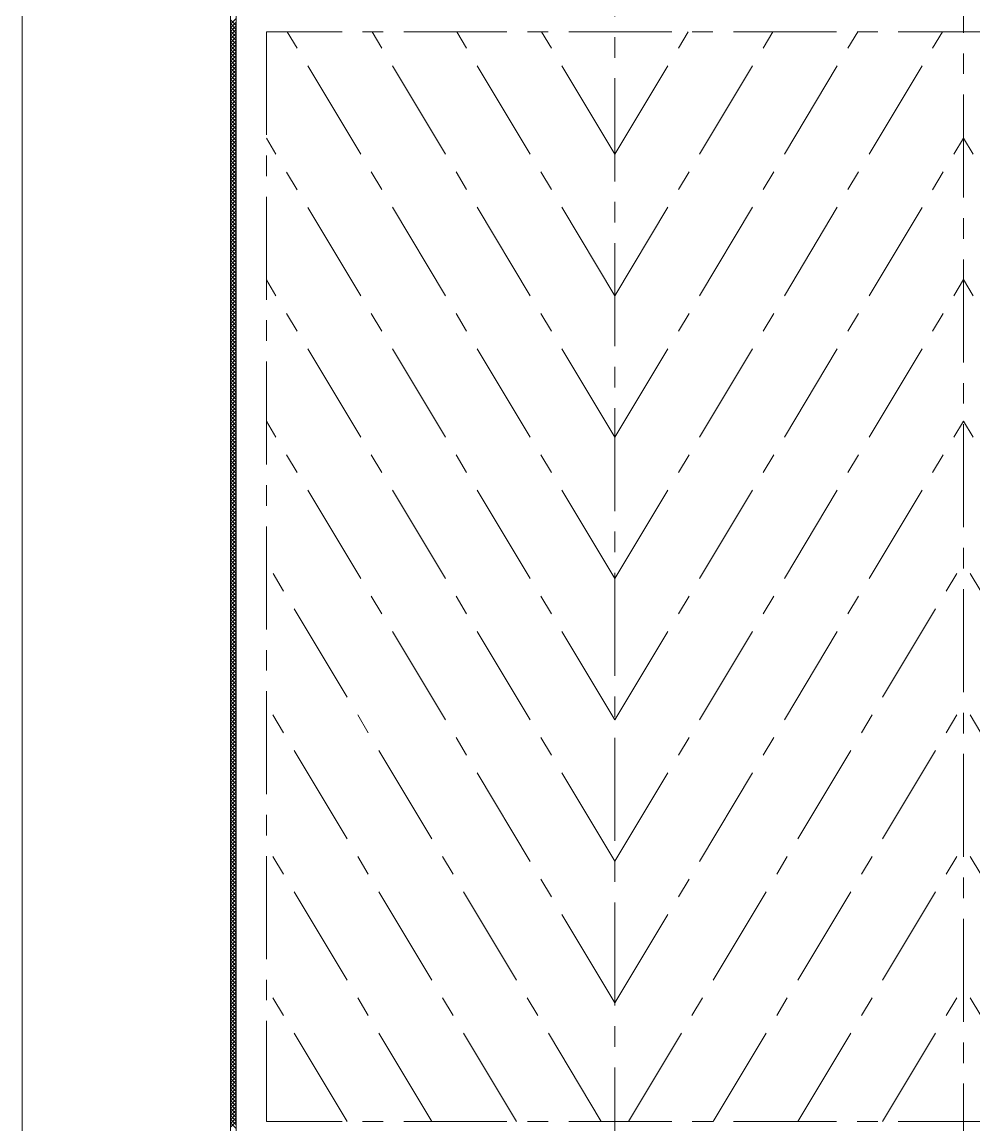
# Model space of a CAD drawing. Header units: millimetres. Extents: x 2882 to 3476, y 1065 to 1485.
# Drawn here: x 3191.02 to 3214.13, y 1131.18 to 1157.94 of the extents above; entities that cross this region are included whole.
import ezdxf

# ---------------------------------------------------------------- set-up
doc = ezdxf.new("R2010")
doc.units = ezdxf.units.MM
doc.linetypes.add('CENTERX2', pattern=[4, 2.5, -0.5, 0.5, -0.5])
for name, color, linetype, lineweight, true_color in [('1', 1, 'Continuous', 18, 0xff0000), ('2', 2, 'Continuous', 18, 0xffff00), ('3', 3, 'CENTERX2', 18, 0x00ff00)]:
    doc.layers.add(name, color=color, linetype=linetype, lineweight=lineweight, true_color=true_color)

msp = doc.modelspace()

# ---------------------------------------------------------------- linework, layer by layer
at = {"layer": '1'}
for p, q in [((3191.02333, 1177.20858), (3191.02333, 1111.95782)), ((3196.07902, 1168.30298), (3196.07902, 1120.86342)), ((3196.21741, 1158.94962), (3196.21741, 1130.21678))]:
    msp.add_line(p, q, dxfattribs=at)
at = {"layer": '2'}
for p, q in [((3196.07902, 1157.89225), (3196.21741, 1158.03064)), ((3196.21741, 1157.85717), (3196.07902, 1157.99556)), ((3196.07902, 1157.80245), (3196.21741, 1157.94084)), ((3196.21741, 1157.76736), (3196.07902, 1157.90575)), ((3196.07902, 1157.71264), (3196.21741, 1157.85103)), ((3196.21741, 1157.67756), (3196.07902, 1157.81595)), ((3196.07902, 1157.62284), (3196.21741, 1157.76123)), ((3196.21741, 1157.58776), (3196.07902, 1157.72615)), ((3196.07902, 1157.53304), (3196.21741, 1157.67143)), ((3196.21741, 1157.49796), (3196.07902, 1157.63635)), ((3196.07902, 1157.44324), (3196.21741, 1157.58163)), ((3196.21741, 1157.40815), (3196.07902, 1157.54654)), ((3196.07902, 1157.35343), (3196.21741, 1157.49182)), ((3196.21741, 1157.31835), (3196.07902, 1157.45674)), ((3196.07902, 1157.26363), (3196.21741, 1157.40202)), ((3196.21741, 1157.22855), (3196.07902, 1157.36694)), ((3196.07902, 1157.17383), (3196.21741, 1157.31222)), ((3196.21741, 1157.13875), (3196.07902, 1157.27714)), ((3196.07902, 1157.08403), (3196.21741, 1157.22242)), ((3196.21741, 1157.04894), (3196.07902, 1157.18733)), ((3196.07902, 1156.99422), (3196.21741, 1157.13261)), ((3196.21741, 1156.95914), (3196.07902, 1157.09753)), ((3196.07902, 1156.90442), (3196.21741, 1157.04281)), ((3196.21741, 1156.86934), (3196.07902, 1157.00773)), ((3196.07902, 1156.81462), (3196.21741, 1156.95301)), ((3196.21741, 1156.77954), (3196.07902, 1156.91792)), ((3196.07902, 1156.72482), (3196.21741, 1156.86321)), ((3196.21741, 1156.68973), (3196.07902, 1156.82812)), ((3196.07902, 1156.63501), (3196.21741, 1156.7734)), ((3196.21741, 1156.59993), (3196.07902, 1156.73832)), ((3196.07902, 1156.54521), (3196.21741, 1156.6836)), ((3196.21741, 1156.51013), (3196.07902, 1156.64852)), ((3196.07902, 1156.45541), (3196.21741, 1156.5938)), ((3196.21741, 1156.42033), (3196.07902, 1156.55871)), ((3196.07902, 1156.36561), (3196.21741, 1156.504)), ((3196.21741, 1156.33052), (3196.07902, 1156.46891)), ((3196.07902, 1156.2758), (3196.21741, 1156.41419)), ((3196.21741, 1156.24072), (3196.07902, 1156.37911)), ((3196.07902, 1156.186), (3196.21741, 1156.32439)), ((3196.21741, 1156.15092), (3196.07902, 1156.28931)), ((3196.07902, 1156.0962), (3196.21741, 1156.23459)), ((3196.21741, 1156.06111), (3196.07902, 1156.1995)), ((3196.07902, 1156.0064), (3196.21741, 1156.14479)), ((3196.21741, 1155.97131), (3196.07902, 1156.1097)), ((3196.07902, 1155.91659), (3196.21741, 1156.05498)), ((3196.21741, 1155.88151), (3196.07902, 1156.0199)), ((3196.07902, 1155.82679), (3196.21741, 1155.96518)), ((3196.21741, 1155.79171), (3196.07902, 1155.9301)), ((3196.07902, 1155.73699), (3196.21741, 1155.87538)), ((3196.21741, 1155.7019), (3196.07902, 1155.84029)), ((3196.07902, 1155.64719), (3196.21741, 1155.78558)), ((3196.21741, 1155.6121), (3196.07902, 1155.75049)), ((3196.07902, 1155.55738), (3196.21741, 1155.69577)), ((3196.21741, 1155.5223), (3196.07902, 1155.66069)), ((3196.07902, 1155.46758), (3196.21741, 1155.60597)), ((3196.21741, 1155.4325), (3196.07902, 1155.57089)), ((3196.07902, 1155.37778), (3196.21741, 1155.51617)), ((3196.21741, 1155.34269), (3196.07902, 1155.48108)), ((3196.07902, 1155.28798), (3196.21741, 1155.42637)), ((3196.21741, 1155.25289), (3196.07902, 1155.39128)), ((3196.07902, 1155.19817), (3196.21741, 1155.33656)), ((3196.21741, 1155.16309), (3196.07902, 1155.30148)), ((3196.07902, 1155.10837), (3196.21741, 1155.24676)), ((3196.21741, 1155.07329), (3196.07902, 1155.21168)), ((3196.07902, 1155.01857), (3196.21741, 1155.15696)), ((3196.21741, 1154.98348), (3196.07902, 1155.12187)), ((3196.07902, 1154.92877), (3196.21741, 1155.06715)), ((3196.21741, 1154.89368), (3196.07902, 1155.03207)), ((3196.07902, 1154.83896), (3196.21741, 1154.97735)), ((3196.21741, 1154.80388), (3196.07902, 1154.94227)), ((3196.07902, 1154.74916), (3196.21741, 1154.88755)), ((3196.21741, 1154.71408), (3196.07902, 1154.85247)), ((3196.07902, 1154.65936), (3196.21741, 1154.79775)), ((3196.21741, 1154.62427), (3196.07902, 1154.76266)), ((3196.07902, 1154.56956), (3196.21741, 1154.70794)), ((3196.21741, 1154.53447), (3196.07902, 1154.67286)), ((3196.07902, 1154.47975), (3196.21741, 1154.61814)), ((3196.21741, 1154.44467), (3196.07902, 1154.58306)), ((3196.07902, 1154.38995), (3196.21741, 1154.52834)), ((3196.21741, 1154.35487), (3196.07902, 1154.49326)), ((3196.07902, 1154.30015), (3196.21741, 1154.43854)), ((3196.21741, 1154.26506), (3196.07902, 1154.40345)), ((3196.07902, 1154.21034), (3196.21741, 1154.34873)), ((3196.21741, 1154.17526), (3196.07902, 1154.31365)), ((3196.07902, 1154.12054), (3196.21741, 1154.25893)), ((3196.21741, 1154.08546), (3196.07902, 1154.22385)), ((3196.07902, 1154.03074), (3196.21741, 1154.16913)), ((3196.21741, 1153.99566), (3196.07902, 1154.13405)), ((3196.07902, 1153.94094), (3196.21741, 1154.07933)), ((3196.21741, 1153.90585), (3196.07902, 1154.04424)), ((3196.07902, 1153.85113), (3196.21741, 1153.98952)), ((3196.21741, 1153.81605), (3196.07902, 1153.95444)), ((3196.07902, 1153.76133), (3196.21741, 1153.89972)), ((3196.21741, 1153.72625), (3196.07902, 1153.86464)), ((3196.07902, 1153.67153), (3196.21741, 1153.80992)), ((3196.21741, 1153.63645), (3196.07902, 1153.77484)), ((3196.07902, 1153.58173), (3196.21741, 1153.72012)), ((3196.21741, 1153.54664), (3196.07902, 1153.68503)), ((3196.07902, 1153.49192), (3196.21741, 1153.63031)), ((3196.21741, 1153.45684), (3196.07902, 1153.59523)), ((3196.07902, 1153.40212), (3196.21741, 1153.54051)), ((3196.21741, 1153.36704), (3196.07902, 1153.50543)), ((3196.07902, 1153.31232), (3196.21741, 1153.45071)), ((3196.21741, 1153.27724), (3196.07902, 1153.41563)), ((3196.07902, 1153.22252), (3196.21741, 1153.36091)), ((3196.21741, 1153.18743), (3196.07902, 1153.32582)), ((3196.07902, 1153.13271), (3196.21741, 1153.2711)), ((3196.21741, 1153.09763), (3196.07902, 1153.23602)), ((3196.07902, 1153.04291), (3196.21741, 1153.1813)), ((3196.21741, 1153.00783), (3196.07902, 1153.14622)), ((3196.07902, 1152.95311), (3196.21741, 1153.0915)), ((3196.21741, 1152.91803), (3196.07902, 1153.05641)), ((3196.07902, 1152.86331), (3196.21741, 1153.0017)), ((3196.21741, 1152.82822), (3196.07902, 1152.96661)), ((3196.07902, 1152.7735), (3196.21741, 1152.91189)), ((3196.21741, 1152.73842), (3196.07902, 1152.87681)), ((3196.07902, 1152.6837), (3196.21741, 1152.82209)), ((3196.21741, 1152.64862), (3196.07902, 1152.78701)), ((3196.07902, 1152.5939), (3196.21741, 1152.73229)), ((3196.21741, 1152.55882), (3196.07902, 1152.6972)), ((3196.07902, 1152.5041), (3196.21741, 1152.64249)), ((3196.21741, 1152.46901), (3196.07902, 1152.6074)), ((3196.07902, 1152.41429), (3196.21741, 1152.55268)), ((3196.21741, 1152.37921), (3196.07902, 1152.5176)), ((3196.07902, 1152.32449), (3196.21741, 1152.46288)), ((3196.21741, 1152.28941), (3196.07902, 1152.4278)), ((3196.07902, 1152.23469), (3196.21741, 1152.37308)), ((3196.21741, 1152.1996), (3196.07902, 1152.33799)), ((3196.07902, 1152.14489), (3196.21741, 1152.28328)), ((3196.21741, 1152.1098), (3196.07902, 1152.24819)), ((3196.07902, 1152.05508), (3196.21741, 1152.19347)), ((3196.21741, 1152.02), (3196.07902, 1152.15839)), ((3196.07902, 1151.96528), (3196.21741, 1152.10367)), ((3196.21741, 1151.9302), (3196.07902, 1152.06859)), ((3196.07902, 1151.87548), (3196.21741, 1152.01387)), ((3196.21741, 1151.84039), (3196.07902, 1151.97878)), ((3196.07902, 1151.78568), (3196.21741, 1151.92407)), ((3196.21741, 1151.75059), (3196.07902, 1151.88898)), ((3196.07902, 1151.69587), (3196.21741, 1151.83426)), ((3196.21741, 1151.66079), (3196.07902, 1151.79918)), ((3196.07902, 1151.60607), (3196.21741, 1151.74446)), ((3196.21741, 1151.57099), (3196.07902, 1151.70938)), ((3196.07902, 1151.51627), (3196.21741, 1151.65466)), ((3196.21741, 1151.48118), (3196.07902, 1151.61957)), ((3196.07902, 1151.42647), (3196.21741, 1151.56485)), ((3196.21741, 1151.39138), (3196.07902, 1151.52977)), ((3196.07902, 1151.33666), (3196.21741, 1151.47505)), ((3196.21741, 1151.30158), (3196.07902, 1151.43997)), ((3196.07902, 1151.24686), (3196.21741, 1151.38525)), ((3196.21741, 1151.21178), (3196.07902, 1151.35017)), ((3196.07902, 1151.15706), (3196.21741, 1151.29545)), ((3196.21741, 1151.12197), (3196.07902, 1151.26036)), ((3196.07902, 1151.06726), (3196.21741, 1151.20564)), ((3196.21741, 1151.03217), (3196.07902, 1151.17056)), ((3196.07902, 1150.97745), (3196.21741, 1151.11584)), ((3196.21741, 1150.94237), (3196.07902, 1151.08076)), ((3196.07902, 1150.88765), (3196.21741, 1151.02604)), ((3196.21741, 1150.85257), (3196.07902, 1150.99096)), ((3196.07902, 1150.79785), (3196.21741, 1150.93624)), ((3196.21741, 1150.76276), (3196.07902, 1150.90115)), ((3196.07902, 1150.70804), (3196.21741, 1150.84643)), ((3196.21741, 1150.67296), (3196.07902, 1150.81135)), ((3196.07902, 1150.61824), (3196.21741, 1150.75663)), ((3196.21741, 1150.58316), (3196.07902, 1150.72155)), ((3196.07902, 1150.52844), (3196.21741, 1150.66683)), ((3196.21741, 1150.49336), (3196.07902, 1150.63175)), ((3196.07902, 1150.43864), (3196.21741, 1150.57703)), ((3196.21741, 1150.40355), (3196.07902, 1150.54194)), ((3196.07902, 1150.34883), (3196.21741, 1150.48722)), ((3196.21741, 1150.31375), (3196.07902, 1150.45214)), ((3196.07902, 1150.25903), (3196.21741, 1150.39742)), ((3196.21741, 1150.22395), (3196.07902, 1150.36234)), ((3196.07902, 1150.16923), (3196.21741, 1150.30762)), ((3196.21741, 1150.13415), (3196.07902, 1150.27254)), ((3196.07902, 1150.07943), (3196.21741, 1150.21782)), ((3196.21741, 1150.04434), (3196.07902, 1150.18273)), ((3196.07902, 1149.98962), (3196.21741, 1150.12801)), ((3196.21741, 1149.95454), (3196.07902, 1150.09293)), ((3196.07902, 1149.89982), (3196.21741, 1150.03821)), ((3196.21741, 1149.86474), (3196.07902, 1150.00313)), ((3196.07902, 1149.81002), (3196.21741, 1149.94841)), ((3196.21741, 1149.77494), (3196.07902, 1149.91333)), ((3196.07902, 1149.72022), (3196.21741, 1149.85861)), ((3196.21741, 1149.68513), (3196.07902, 1149.82352)), ((3196.07902, 1149.63041), (3196.21741, 1149.7688)), ((3196.21741, 1149.59533), (3196.07902, 1149.73372)), ((3196.07902, 1149.54061), (3196.21741, 1149.679)), ((3196.21741, 1149.50553), (3196.07902, 1149.64392)), ((3196.07902, 1149.45081), (3196.21741, 1149.5892)), ((3196.21741, 1149.41573), (3196.07902, 1149.55411)), ((3196.07902, 1149.36101), (3196.21741, 1149.4994)), ((3196.21741, 1149.32592), (3196.07902, 1149.46431)), ((3196.07902, 1149.2712), (3196.21741, 1149.40959)), ((3196.21741, 1149.23612), (3196.07902, 1149.37451)), ((3196.07902, 1149.1814), (3196.21741, 1149.31979)), ((3196.21741, 1149.14632), (3196.07902, 1149.28471)), ((3196.07902, 1149.0916), (3196.21741, 1149.22999)), ((3196.21741, 1149.05652), (3196.07902, 1149.1949)), ((3196.07902, 1149.0018), (3196.21741, 1149.14019)), ((3196.21741, 1148.96671), (3196.07902, 1149.1051)), ((3196.07902, 1148.91199), (3196.21741, 1149.05038)), ((3196.21741, 1148.87691), (3196.07902, 1149.0153)), ((3196.07902, 1148.82219), (3196.21741, 1148.96058)), ((3196.21741, 1148.78711), (3196.07902, 1148.9255)), ((3196.07902, 1148.73239), (3196.21741, 1148.87078)), ((3196.21741, 1148.6973), (3196.07902, 1148.83569)), ((3196.07902, 1148.64259), (3196.21741, 1148.78098)), ((3196.21741, 1148.6075), (3196.07902, 1148.74589)), ((3196.07902, 1148.55278), (3196.21741, 1148.69117)), ((3196.21741, 1148.5177), (3196.07902, 1148.65609)), ((3196.07902, 1148.46298), (3196.21741, 1148.60137)), ((3196.21741, 1148.4279), (3196.07902, 1148.56629)), ((3196.07902, 1148.37318), (3196.21741, 1148.51157)), ((3196.21741, 1148.33809), (3196.07902, 1148.47648)), ((3196.07902, 1148.28338), (3196.21741, 1148.42177)), ((3196.21741, 1148.24829), (3196.07902, 1148.38668)), ((3196.07902, 1148.19357), (3196.21741, 1148.33196)), ((3196.21741, 1148.15849), (3196.07902, 1148.29688)), ((3196.07902, 1148.10377), (3196.21741, 1148.24216)), ((3196.21741, 1148.06869), (3196.07902, 1148.20708)), ((3196.07902, 1148.01397), (3196.21741, 1148.15236)), ((3196.21741, 1147.97888), (3196.07902, 1148.11727)), ((3196.07902, 1147.92417), (3196.21741, 1148.06256)), ((3196.21741, 1147.88908), (3196.07902, 1148.02747)), ((3196.07902, 1147.83436), (3196.21741, 1147.97275)), ((3196.21741, 1147.79928), (3196.07902, 1147.93767)), ((3196.07902, 1147.74456), (3196.21741, 1147.88295)), ((3196.21741, 1147.70948), (3196.07902, 1147.84787)), ((3196.07902, 1147.65476), (3196.21741, 1147.79315)), ((3196.21741, 1147.61967), (3196.07902, 1147.75806)), ((3196.07902, 1147.56496), (3196.21741, 1147.70334)), ((3196.21741, 1147.52987), (3196.07902, 1147.66826)), ((3196.07902, 1147.47515), (3196.21741, 1147.61354)), ((3196.21741, 1147.44007), (3196.07902, 1147.57846)), ((3196.07902, 1147.38535), (3196.21741, 1147.52374)), ((3196.21741, 1147.35027), (3196.07902, 1147.48866)), ((3196.07902, 1147.29555), (3196.21741, 1147.43394)), ((3196.21741, 1147.26046), (3196.07902, 1147.39885)), ((3196.07902, 1147.20575), (3196.21741, 1147.34413)), ((3196.21741, 1147.17066), (3196.07902, 1147.30905)), ((3196.07902, 1147.11594), (3196.21741, 1147.25433)), ((3196.21741, 1147.08086), (3196.07902, 1147.21925)), ((3196.07902, 1147.02614), (3196.21741, 1147.16453)), ((3196.21741, 1146.99106), (3196.07902, 1147.12945)), ((3196.07902, 1146.93634), (3196.21741, 1147.07473)), ((3196.21741, 1146.90125), (3196.07902, 1147.03964)), ((3196.07902, 1146.84653), (3196.21741, 1146.98492)), ((3196.21741, 1146.81145), (3196.07902, 1146.94984)), ((3196.07902, 1146.75673), (3196.21741, 1146.89512)), ((3196.21741, 1146.72165), (3196.07902, 1146.86004)), ((3196.07902, 1146.66693), (3196.21741, 1146.80532)), ((3196.21741, 1146.63185), (3196.07902, 1146.77024)), ((3196.07902, 1146.57713), (3196.21741, 1146.71552)), ((3196.21741, 1146.54204), (3196.07902, 1146.68043)), ((3196.07902, 1146.48732), (3196.21741, 1146.62571)), ((3196.21741, 1146.45224), (3196.07902, 1146.59063)), ((3196.07902, 1146.39752), (3196.21741, 1146.53591)), ((3196.21741, 1146.36244), (3196.07902, 1146.50083)), ((3196.07902, 1146.30772), (3196.21741, 1146.44611)), ((3196.21741, 1146.27264), (3196.07902, 1146.41103)), ((3196.07902, 1146.21792), (3196.21741, 1146.35631)), ((3196.21741, 1146.18283), (3196.07902, 1146.32122)), ((3196.07902, 1146.12811), (3196.21741, 1146.2665)), ((3196.21741, 1146.09303), (3196.07902, 1146.23142)), ((3196.07902, 1146.03831), (3196.21741, 1146.1767)), ((3196.21741, 1146.00323), (3196.07902, 1146.14162)), ((3196.07902, 1145.94851), (3196.21741, 1146.0869)), ((3196.21741, 1145.91343), (3196.07902, 1146.05182)), ((3196.07902, 1145.85871), (3196.21741, 1145.9971)), ((3196.21741, 1145.82362), (3196.07902, 1145.96201)), ((3196.07902, 1145.7689), (3196.21741, 1145.90729)), ((3196.21741, 1145.73382), (3196.07902, 1145.87221)), ((3196.07902, 1145.6791), (3196.21741, 1145.81749)), ((3196.21741, 1145.64402), (3196.07902, 1145.78241)), ((3196.07902, 1145.5893), (3196.21741, 1145.72769)), ((3196.21741, 1145.55422), (3196.07902, 1145.6926)), ((3196.07902, 1145.4995), (3196.21741, 1145.63789)), ((3196.21741, 1145.46441), (3196.07902, 1145.6028)), ((3196.07902, 1145.40969), (3196.21741, 1145.54808)), ((3196.21741, 1145.37461), (3196.07902, 1145.513)), ((3196.07902, 1145.31989), (3196.21741, 1145.45828)), ((3196.21741, 1145.28481), (3196.07902, 1145.4232)), ((3196.07902, 1145.23009), (3196.21741, 1145.36848)), ((3196.21741, 1145.19501), (3196.07902, 1145.33339)), ((3196.07902, 1145.14029), (3196.21741, 1145.27868)), ((3196.21741, 1145.1052), (3196.07902, 1145.24359)), ((3196.07902, 1145.05048), (3196.21741, 1145.18887)), ((3196.21741, 1145.0154), (3196.07902, 1145.15379)), ((3196.07902, 1144.96068), (3196.21741, 1145.09907)), ((3196.21741, 1144.9256), (3196.07902, 1145.06399)), ((3196.07902, 1144.87088), (3196.21741, 1145.00927)), ((3196.21741, 1144.83579), (3196.07902, 1144.97418)), ((3196.07902, 1144.78108), (3196.21741, 1144.91947)), ((3196.21741, 1144.74599), (3196.07902, 1144.88438)), ((3196.07902, 1144.69127), (3196.21741, 1144.82966)), ((3196.21741, 1144.65619), (3196.07902, 1144.79458)), ((3196.07902, 1144.60147), (3196.21741, 1144.73986)), ((3196.21741, 1144.56639), (3196.07902, 1144.70478)), ((3196.07902, 1144.51167), (3196.21741, 1144.65006)), ((3196.21741, 1144.47658), (3196.07902, 1144.61497)), ((3196.07902, 1144.42187), (3196.21741, 1144.56026)), ((3196.21741, 1144.38678), (3196.07902, 1144.52517)), ((3196.07902, 1144.33206), (3196.21741, 1144.47045)), ((3196.21741, 1144.29698), (3196.07902, 1144.43537)), ((3196.07902, 1144.24226), (3196.21741, 1144.38065)), ((3196.21741, 1144.20718), (3196.07902, 1144.34557)), ((3196.07902, 1144.15246), (3196.21741, 1144.29085)), ((3196.21741, 1144.11737), (3196.07902, 1144.25576)), ((3196.07902, 1144.06266), (3196.21741, 1144.20104)), ((3196.21741, 1144.02757), (3196.07902, 1144.16596)), ((3196.07902, 1143.97285), (3196.21741, 1144.11124)), ((3196.21741, 1143.93777), (3196.07902, 1144.07616)), ((3196.07902, 1143.88305), (3196.21741, 1144.02144)), ((3196.21741, 1143.84797), (3196.07902, 1143.98636)), ((3196.07902, 1143.79325), (3196.21741, 1143.93164)), ((3196.21741, 1143.75816), (3196.07902, 1143.89655)), ((3196.07902, 1143.70345), (3196.21741, 1143.84183)), ((3196.21741, 1143.66836), (3196.07902, 1143.80675)), ((3196.07902, 1143.61364), (3196.21741, 1143.75203)), ((3196.21741, 1143.57856), (3196.07902, 1143.71695)), ((3196.07902, 1143.52384), (3196.21741, 1143.66223)), ((3196.21741, 1143.48876), (3196.07902, 1143.62715)), ((3196.07902, 1143.43404), (3196.21741, 1143.57243)), ((3196.21741, 1143.39895), (3196.07902, 1143.53734)), ((3196.07902, 1143.34423), (3196.21741, 1143.48262)), ((3196.21741, 1143.30915), (3196.07902, 1143.44754)), ((3196.07902, 1143.25443), (3196.21741, 1143.39282)), ((3196.21741, 1143.21935), (3196.07902, 1143.35774)), ((3196.07902, 1143.16463), (3196.21741, 1143.30302)), ((3196.21741, 1143.12955), (3196.07902, 1143.26794)), ((3196.07902, 1143.07483), (3196.21741, 1143.21322)), ((3196.21741, 1143.03974), (3196.07902, 1143.17813)), ((3196.07902, 1142.98502), (3196.21741, 1143.12341)), ((3196.21741, 1142.94994), (3196.07902, 1143.08833)), ((3196.07902, 1142.89522), (3196.21741, 1143.03361)), ((3196.21741, 1142.86014), (3196.07902, 1142.99853)), ((3196.07902, 1142.80542), (3196.21741, 1142.94381)), ((3196.21741, 1142.77034), (3196.07902, 1142.90873)), ((3196.07902, 1142.71562), (3196.21741, 1142.85401)), ((3196.21741, 1142.68053), (3196.07902, 1142.81892)), ((3196.07902, 1142.62581), (3196.21741, 1142.7642)), ((3196.21741, 1142.59073), (3196.07902, 1142.72912)), ((3196.07902, 1142.53601), (3196.21741, 1142.6744)), ((3196.21741, 1142.50093), (3196.07902, 1142.63932)), ((3196.07902, 1142.44621), (3196.21741, 1142.5846)), ((3196.21741, 1142.41113), (3196.07902, 1142.54952)), ((3196.07902, 1142.35641), (3196.21741, 1142.4948)), ((3196.21741, 1142.32132), (3196.07902, 1142.45971)), ((3196.07902, 1142.2666), (3196.21741, 1142.40499)), ((3196.21741, 1142.23152), (3196.07902, 1142.36991)), ((3196.07902, 1142.1768), (3196.21741, 1142.31519)), ((3196.21741, 1142.14172), (3196.07902, 1142.28011)), ((3196.07902, 1142.087), (3196.21741, 1142.22539)), ((3196.21741, 1142.05192), (3196.07902, 1142.1903)), ((3196.07902, 1141.9972), (3196.21741, 1142.13559)), ((3196.21741, 1141.96211), (3196.07902, 1142.1005)), ((3196.07902, 1141.90739), (3196.21741, 1142.04578)), ((3196.21741, 1141.87231), (3196.07902, 1142.0107)), ((3196.07902, 1141.81759), (3196.21741, 1141.95598)), ((3196.21741, 1141.78251), (3196.07902, 1141.9209)), ((3196.07902, 1141.72779), (3196.21741, 1141.86618)), ((3196.21741, 1141.69271), (3196.07902, 1141.83109)), ((3196.07902, 1141.63799), (3196.21741, 1141.77638)), ((3196.21741, 1141.6029), (3196.07902, 1141.74129)), ((3196.07902, 1141.54818), (3196.21741, 1141.68657)), ((3196.21741, 1141.5131), (3196.07902, 1141.65149)), ((3196.07902, 1141.45838), (3196.21741, 1141.59677)), ((3196.21741, 1141.4233), (3196.07902, 1141.56169)), ((3196.07902, 1141.36858), (3196.21741, 1141.50697)), ((3196.21741, 1141.33349), (3196.07902, 1141.47188)), ((3196.07902, 1141.27878), (3196.21741, 1141.41717)), ((3196.21741, 1141.24369), (3196.07902, 1141.38208)), ((3196.07902, 1141.18897), (3196.21741, 1141.32736)), ((3196.21741, 1141.15389), (3196.07902, 1141.29228)), ((3196.07902, 1141.09917), (3196.21741, 1141.23756)), ((3196.21741, 1141.06409), (3196.07902, 1141.20248)), ((3196.07902, 1141.00937), (3196.21741, 1141.14776)), ((3196.21741, 1140.97428), (3196.07902, 1141.11267)), ((3196.07902, 1140.91957), (3196.21741, 1141.05796)), ((3196.21741, 1140.88448), (3196.07902, 1141.02287)), ((3196.07902, 1140.82976), (3196.21741, 1140.96815)), ((3196.21741, 1140.79468), (3196.07902, 1140.93307)), ((3196.07902, 1140.73996), (3196.21741, 1140.87835)), ((3196.21741, 1140.70488), (3196.07902, 1140.84327)), ((3196.07902, 1140.65016), (3196.21741, 1140.78855)), ((3196.21741, 1140.61507), (3196.07902, 1140.75346)), ((3196.07902, 1140.56036), (3196.21741, 1140.69875)), ((3196.21741, 1140.52527), (3196.07902, 1140.66366)), ((3196.07902, 1140.47055), (3196.21741, 1140.60894)), ((3196.21741, 1140.43547), (3196.07902, 1140.57386)), ((3196.07902, 1140.38075), (3196.21741, 1140.51914)), ((3196.21741, 1140.34567), (3196.07902, 1140.48406)), ((3196.07902, 1140.29095), (3196.21741, 1140.42934)), ((3196.21741, 1140.25586), (3196.07902, 1140.39425)), ((3196.07902, 1140.20115), (3196.21741, 1140.33953)), ((3196.21741, 1140.16606), (3196.07902, 1140.30445)), ((3196.07902, 1140.11134), (3196.21741, 1140.24973)), ((3196.21741, 1140.07626), (3196.07902, 1140.21465)), ((3196.07902, 1140.02154), (3196.21741, 1140.15993)), ((3196.21741, 1139.98646), (3196.07902, 1140.12485)), ((3196.07902, 1139.93174), (3196.21741, 1140.07013)), ((3196.21741, 1139.89665), (3196.07902, 1140.03504)), ((3196.07902, 1139.84193), (3196.21741, 1139.98032)), ((3196.21741, 1139.80685), (3196.07902, 1139.94524)), ((3196.07902, 1139.75213), (3196.21741, 1139.89052)), ((3196.21741, 1139.71705), (3196.07902, 1139.85544)), ((3196.07902, 1139.66233), (3196.21741, 1139.80072)), ((3196.21741, 1139.62725), (3196.07902, 1139.76564)), ((3196.07902, 1139.57253), (3196.21741, 1139.71092)), ((3196.21741, 1139.53744), (3196.07902, 1139.67583)), ((3196.07902, 1139.48272), (3196.21741, 1139.62111)), ((3196.21741, 1139.44764), (3196.07902, 1139.58603)), ((3196.07902, 1139.39292), (3196.21741, 1139.53131)), ((3196.21741, 1139.35784), (3196.07902, 1139.49623)), ((3196.07902, 1139.30312), (3196.21741, 1139.44151)), ((3196.21741, 1139.26804), (3196.07902, 1139.40643)), ((3196.07902, 1139.21332), (3196.21741, 1139.35171)), ((3196.21741, 1139.17823), (3196.07902, 1139.31662)), ((3196.07902, 1139.12351), (3196.21741, 1139.2619)), ((3196.21741, 1139.08843), (3196.07902, 1139.22682)), ((3196.07902, 1139.03371), (3196.21741, 1139.1721)), ((3196.21741, 1138.99863), (3196.07902, 1139.13702)), ((3196.07902, 1138.94391), (3196.21741, 1139.0823)), ((3196.21741, 1138.90883), (3196.07902, 1139.04722)), ((3196.07902, 1138.85411), (3196.21741, 1138.9925)), ((3196.21741, 1138.81902), (3196.07902, 1138.95741)), ((3196.07902, 1138.7643), (3196.21741, 1138.90269)), ((3196.21741, 1138.72922), (3196.07902, 1138.86761)), ((3196.07902, 1138.6745), (3196.21741, 1138.81289)), ((3196.21741, 1138.63942), (3196.07902, 1138.77781)), ((3196.07902, 1138.5847), (3196.21741, 1138.72309)), ((3196.21741, 1138.54962), (3196.07902, 1138.68801)), ((3196.07902, 1138.4949), (3196.21741, 1138.63329)), ((3196.21741, 1138.45981), (3196.07902, 1138.5982)), ((3196.07902, 1138.40509), (3196.21741, 1138.54348)), ((3196.21741, 1138.37001), (3196.07902, 1138.5084)), ((3196.07902, 1138.31529), (3196.21741, 1138.45368)), ((3196.21741, 1138.28021), (3196.07902, 1138.4186)), ((3196.07902, 1138.22549), (3196.21741, 1138.36388)), ((3196.21741, 1138.19041), (3196.07902, 1138.32879)), ((3196.07902, 1138.13569), (3196.21741, 1138.27408)), ((3196.21741, 1138.1006), (3196.07902, 1138.23899)), ((3196.07902, 1138.04588), (3196.21741, 1138.18427)), ((3196.21741, 1138.0108), (3196.07902, 1138.14919)), ((3196.07902, 1137.95608), (3196.21741, 1138.09447)), ((3196.21741, 1137.921), (3196.07902, 1138.05939)), ((3196.07902, 1137.86628), (3196.21741, 1138.00467)), ((3196.21741, 1137.8312), (3196.07902, 1137.96958)), ((3196.07902, 1137.77648), (3196.21741, 1137.91487)), ((3196.21741, 1137.74139), (3196.07902, 1137.87978)), ((3196.07902, 1137.68667), (3196.21741, 1137.82506)), ((3196.21741, 1137.65159), (3196.07902, 1137.78998)), ((3196.07902, 1137.59687), (3196.21741, 1137.73526)), ((3196.21741, 1137.56179), (3196.07902, 1137.70018)), ((3196.07902, 1137.50707), (3196.21741, 1137.64546)), ((3196.21741, 1137.47198), (3196.07902, 1137.61037)), ((3196.07902, 1137.41727), (3196.21741, 1137.55566)), ((3196.21741, 1137.38218), (3196.07902, 1137.52057)), ((3196.07902, 1137.32746), (3196.21741, 1137.46585)), ((3196.21741, 1137.29238), (3196.07902, 1137.43077)), ((3196.07902, 1137.23766), (3196.21741, 1137.37605)), ((3196.21741, 1137.20258), (3196.07902, 1137.34097)), ((3196.07902, 1137.14786), (3196.21741, 1137.28625)), ((3196.21741, 1137.11277), (3196.07902, 1137.25116)), ((3196.07902, 1137.05806), (3196.21741, 1137.19645)), ((3196.21741, 1137.02297), (3196.07902, 1137.16136)), ((3196.07902, 1136.96825), (3196.21741, 1137.10664)), ((3196.21741, 1136.93317), (3196.07902, 1137.07156)), ((3196.07902, 1136.87845), (3196.21741, 1137.01684)), ((3196.21741, 1136.84337), (3196.07902, 1136.98176)), ((3196.07902, 1136.78865), (3196.21741, 1136.92704)), ((3196.21741, 1136.75356), (3196.07902, 1136.89195)), ((3196.07902, 1136.69885), (3196.21741, 1136.83723)), ((3196.21741, 1136.66376), (3196.07902, 1136.80215)), ((3196.07902, 1136.60904), (3196.21741, 1136.74743)), ((3196.21741, 1136.57396), (3196.07902, 1136.71235)), ((3196.07902, 1136.51924), (3196.21741, 1136.65763)), ((3196.21741, 1136.48416), (3196.07902, 1136.62255)), ((3196.07902, 1136.42944), (3196.21741, 1136.56783)), ((3196.21741, 1136.39435), (3196.07902, 1136.53274)), ((3196.07902, 1136.33964), (3196.21741, 1136.47802)), ((3196.21741, 1136.30455), (3196.07902, 1136.44294)), ((3196.07902, 1136.24983), (3196.21741, 1136.38822)), ((3196.21741, 1136.21475), (3196.07902, 1136.35314)), ((3196.07902, 1136.16003), (3196.21741, 1136.29842)), ((3196.21741, 1136.12495), (3196.07902, 1136.26334)), ((3196.07902, 1136.07023), (3196.21741, 1136.20862)), ((3196.21741, 1136.03514), (3196.07902, 1136.17353)), ((3196.07902, 1135.98042), (3196.21741, 1136.11881)), ((3196.21741, 1135.94534), (3196.07902, 1136.08373)), ((3196.07902, 1135.89062), (3196.21741, 1136.02901)), ((3196.21741, 1135.85554), (3196.07902, 1135.99393)), ((3196.07902, 1135.80082), (3196.21741, 1135.93921)), ((3196.21741, 1135.76574), (3196.07902, 1135.90413)), ((3196.07902, 1135.71102), (3196.21741, 1135.84941)), ((3196.21741, 1135.67593), (3196.07902, 1135.81432)), ((3196.07902, 1135.62121), (3196.21741, 1135.7596)), ((3196.21741, 1135.58613), (3196.07902, 1135.72452)), ((3196.07902, 1135.53141), (3196.21741, 1135.6698)), ((3196.21741, 1135.49633), (3196.07902, 1135.63472)), ((3196.07902, 1135.44161), (3196.21741, 1135.58)), ((3196.21741, 1135.40653), (3196.07902, 1135.54492)), ((3196.07902, 1135.35181), (3196.21741, 1135.4902)), ((3196.21741, 1135.31672), (3196.07902, 1135.45511)), ((3196.07902, 1135.262), (3196.21741, 1135.40039)), ((3196.21741, 1135.22692), (3196.07902, 1135.36531)), ((3196.07902, 1135.1722), (3196.21741, 1135.31059)), ((3196.21741, 1135.13712), (3196.07902, 1135.27551)), ((3196.07902, 1135.0824), (3196.21741, 1135.22079)), ((3196.21741, 1135.04732), (3196.07902, 1135.18571)), ((3196.07902, 1134.9926), (3196.21741, 1135.13099)), ((3196.21741, 1134.95751), (3196.07902, 1135.0959)), ((3196.07902, 1134.90279), (3196.21741, 1135.04118)), ((3196.21741, 1134.86771), (3196.07902, 1135.0061)), ((3196.07902, 1134.81299), (3196.21741, 1134.95138)), ((3196.21741, 1134.77791), (3196.07902, 1134.9163)), ((3196.07902, 1134.72319), (3196.21741, 1134.86158)), ((3196.21741, 1134.68811), (3196.07902, 1134.82649)), ((3196.07902, 1134.63339), (3196.21741, 1134.77178)), ((3196.21741, 1134.5983), (3196.07902, 1134.73669)), ((3196.07902, 1134.54358), (3196.21741, 1134.68197)), ((3196.21741, 1134.5085), (3196.07902, 1134.64689)), ((3196.07902, 1134.45378), (3196.21741, 1134.59217)), ((3196.21741, 1134.4187), (3196.07902, 1134.55709)), ((3196.07902, 1134.36398), (3196.21741, 1134.50237)), ((3196.21741, 1134.3289), (3196.07902, 1134.46728)), ((3196.07902, 1134.27418), (3196.21741, 1134.41257)), ((3196.21741, 1134.23909), (3196.07902, 1134.37748)), ((3196.07902, 1134.18437), (3196.21741, 1134.32276)), ((3196.21741, 1134.14929), (3196.07902, 1134.28768)), ((3196.07902, 1134.09457), (3196.21741, 1134.23296)), ((3196.21741, 1134.05949), (3196.07902, 1134.19788)), ((3196.07902, 1134.00477), (3196.21741, 1134.14316)), ((3196.21741, 1133.96968), (3196.07902, 1134.10807)), ((3196.07902, 1133.91497), (3196.21741, 1134.05336)), ((3196.21741, 1133.87988), (3196.07902, 1134.01827)), ((3196.07902, 1133.82516), (3196.21741, 1133.96355)), ((3196.21741, 1133.79008), (3196.07902, 1133.92847)), ((3196.07902, 1133.73536), (3196.21741, 1133.87375)), ((3196.21741, 1133.70028), (3196.07902, 1133.83867)), ((3196.07902, 1133.64556), (3196.21741, 1133.78395)), ((3196.21741, 1133.61047), (3196.07902, 1133.74886)), ((3196.07902, 1133.55576), (3196.21741, 1133.69415)), ((3196.21741, 1133.52067), (3196.07902, 1133.65906)), ((3196.07902, 1133.46595), (3196.21741, 1133.60434)), ((3196.21741, 1133.43087), (3196.07902, 1133.56926)), ((3196.07902, 1133.37615), (3196.21741, 1133.51454)), ((3196.21741, 1133.34107), (3196.07902, 1133.47946)), ((3196.07902, 1133.28635), (3196.21741, 1133.42474)), ((3196.21741, 1133.25126), (3196.07902, 1133.38965)), ((3196.07902, 1133.19655), (3196.21741, 1133.33493)), ((3196.21741, 1133.16146), (3196.07902, 1133.29985)), ((3196.07902, 1133.10674), (3196.21741, 1133.24513)), ((3196.21741, 1133.07166), (3196.07902, 1133.21005)), ((3196.07902, 1133.01694), (3196.21741, 1133.15533)), ((3196.21741, 1132.98186), (3196.07902, 1133.12025)), ((3196.07902, 1132.92714), (3196.21741, 1133.06553)), ((3196.21741, 1132.89205), (3196.07902, 1133.03044)), ((3196.07902, 1132.83734), (3196.21741, 1132.97572)), ((3196.21741, 1132.80225), (3196.07902, 1132.94064)), ((3196.07902, 1132.74753), (3196.21741, 1132.88592)), ((3196.21741, 1132.71245), (3196.07902, 1132.85084)), ((3196.07902, 1132.65773), (3196.21741, 1132.79612)), ((3196.21741, 1132.62265), (3196.07902, 1132.76104)), ((3196.07902, 1132.56793), (3196.21741, 1132.70632)), ((3196.21741, 1132.53284), (3196.07902, 1132.67123)), ((3196.07902, 1132.47812), (3196.21741, 1132.61651)), ((3196.21741, 1132.44304), (3196.07902, 1132.58143)), ((3196.07902, 1132.38832), (3196.21741, 1132.52671)), ((3196.21741, 1132.35324), (3196.07902, 1132.49163)), ((3196.07902, 1132.29852), (3196.21741, 1132.43691)), ((3196.21741, 1132.26344), (3196.07902, 1132.40183)), ((3196.07902, 1132.20872), (3196.21741, 1132.34711)), ((3196.21741, 1132.17363), (3196.07902, 1132.31202)), ((3196.07902, 1132.11891), (3196.21741, 1132.2573)), ((3196.21741, 1132.08383), (3196.07902, 1132.22222)), ((3196.07902, 1132.02911), (3196.21741, 1132.1675)), ((3196.21741, 1131.99403), (3196.07902, 1132.13242)), ((3196.07902, 1131.93931), (3196.21741, 1132.0777)), ((3196.21741, 1131.90423), (3196.07902, 1132.04262)), ((3196.07902, 1131.84951), (3196.21741, 1131.9879)), ((3196.21741, 1131.81442), (3196.07902, 1131.95281)), ((3196.07902, 1131.7597), (3196.21741, 1131.89809)), ((3196.21741, 1131.72462), (3196.07902, 1131.86301)), ((3196.07902, 1131.6699), (3196.21741, 1131.80829)), ((3196.21741, 1131.63482), (3196.07902, 1131.77321)), ((3196.07902, 1131.5801), (3196.21741, 1131.71849)), ((3196.21741, 1131.54502), (3196.07902, 1131.68341)), ((3196.07902, 1131.4903), (3196.21741, 1131.62869)), ((3196.21741, 1131.45521), (3196.07902, 1131.5936)), ((3196.07902, 1131.40049), (3196.21741, 1131.53888)), ((3196.21741, 1131.36541), (3196.07902, 1131.5038)), ((3196.07902, 1131.31069), (3196.21741, 1131.44908)), ((3196.21741, 1131.27561), (3196.07902, 1131.414)), ((3196.07902, 1131.22089), (3196.21741, 1131.35928)), ((3196.21741, 1131.18581), (3196.07902, 1131.3242)), ((3196.07902, 1131.13109), (3196.21741, 1131.26948)), ((3196.21741, 1131.096), (3196.07902, 1131.23439))]:
    msp.add_line(p, q, dxfattribs=at)
at = {"layer": '3'}
for p, q in [((3213.87201, 1105.68434), (3213.87201, 1184.76458)), ((3205.41201, 1130.07863), (3205.41201, 1159.55318)), ((3230.79043, 1157.70642), (3196.95358, 1157.70642)), ((3196.95358, 1157.70642), (3196.95358, 1131.26609)), ((3205.41201, 1144.44211), (3197.46181, 1157.70642)), ((3205.41201, 1147.87346), (3199.51846, 1157.70642)), ((3205.41201, 1151.30482), (3201.5751, 1157.70642)), ((3205.41201, 1154.73617), (3203.63174, 1157.70642)), ((3205.41201, 1154.73617), (3207.19228, 1157.70642)), ((3205.41201, 1151.30482), (3209.24892, 1157.70642)), ((3205.41201, 1147.87346), (3211.30556, 1157.70642)), ((3205.41201, 1144.44211), (3213.3622, 1157.70642)), ((3205.41201, 1141.01075), (3196.95358, 1155.123)), ((3205.41201, 1141.01075), (3213.87201, 1155.12563)), ((3222.33201, 1141.01075), (3213.87201, 1155.12563)), ((3205.41201, 1137.57939), (3196.95358, 1151.69164)), ((3205.41201, 1137.57939), (3213.87201, 1151.69427)), ((3222.33201, 1137.57939), (3213.87201, 1151.69427)), ((3205.41201, 1134.14803), (3196.95358, 1148.26028)), ((3205.41201, 1134.14803), (3213.87201, 1148.26291)), ((3222.33201, 1134.14803), (3213.87201, 1148.26291)), ((3205.08271, 1131.26609), (3196.95358, 1144.82892)), ((3205.74131, 1131.26609), (3213.87201, 1144.83155)), ((3222.00271, 1131.26609), (3213.87201, 1144.83155)), ((3203.02606, 1131.26609), (3196.95358, 1141.39756)), ((3207.79795, 1131.26609), (3213.87201, 1141.40019)), ((3219.94606, 1131.26609), (3213.87201, 1141.40019)), ((3200.96941, 1131.26609), (3196.95358, 1137.9662)), ((3209.8546, 1131.26609), (3213.87201, 1137.96883)), ((3217.88941, 1131.26609), (3213.87201, 1137.96883)), ((3198.91277, 1131.26609), (3196.95358, 1134.53484)), ((3211.91124, 1131.26609), (3213.87201, 1134.53747)), ((3215.83277, 1131.26609), (3213.87201, 1134.53747)), ((3230.79043, 1131.26609), (3196.95358, 1131.26609))]:
    msp.add_line(p, q, dxfattribs=at)

doc.saveas('drawing.dxf')
